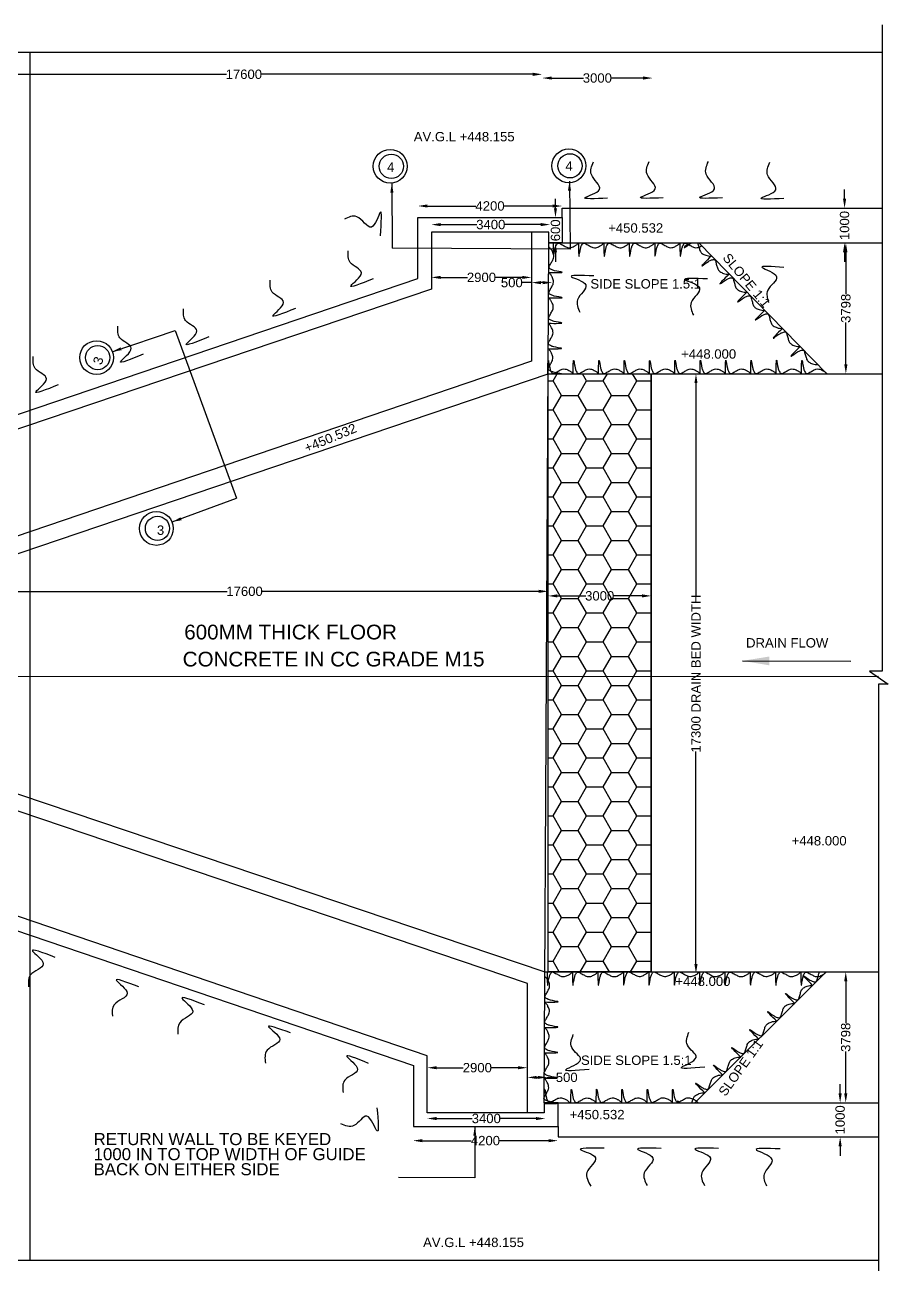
# Model space of a CAD drawing. Header units: millimetres. Extents: x 1715873 to 1731220, y 45608001 to 45618936.
# Drawn here: x 1725059 to 1728283, y 45611723 to 45616348 of the extents above; entities that cross this region are included whole.
import ezdxf

# ---------------------------------------------------------------- set-up
doc = ezdxf.new("R2010")
doc.units = ezdxf.units.MM
doc.header["$MEASUREMENT"] = 0
for name, color, linetype in [('DIMENSION', 7, 'Continuous'), ('DRAWING', 2, 'Continuous'), ('TEXT', 7, 'Continuous')]:
    doc.layers.add(name, color=color, linetype=linetype)
doc.styles.get("Standard").update_dxf_attribs({"font": 'arial.ttf', "height": 35})
doc.dimstyles.get("Standard").update_dxf_attribs({"dimtxt": 35, "dimasz": 35, "dimexe": 0.18, "dimexo": 0.0625, "dimgap": 0.09, "dimtad": 0, "dimdec": 0, "dimzin": 0, "dimdsep": 46, "dimtxsty": 'Standard', "dimcen": 0.09, "dimse1": 1, "dimse2": 1, "dimadec": 0, "dimazin": 0, "dimtfac": 1, "dimtdec": 0, "dimtofl": 0, "dimtmove": 0, "dimatfit": 3, "dimfxl": 1, "dimtolj": 1, "dimtzin": 0, "dimarcsym": 0})

# ---------------------------------------------------------------- blocks, each defined once
blk = doc.blocks.new('*D76')
at = {"layer": 'Defpoints', "color": 0, "transparency": 16777216}
for p in [(1724763.3, 45616159.9), (1726990.8, 45616163.5), (1726990.8, 45616159.3)]:
    blk.add_point(p, dxfattribs=at)
at = {"layer": 'DIMENSION', "color": 0, "lineweight": -2, "transparency": 16777216}
for p, q in [((1724798.3, 45616163.5), (1725812.8, 45616163.5)), ((1726955.8, 45616163.5), (1725941.3, 45616163.5))]:
    blk.add_line(p, q, dxfattribs=at)
at = {"layer": 'DIMENSION', "color": 0, "transparency": 16777216}
for points in [[(1724798.3, 45616169.3), (1724798.3, 45616157.6), (1724763.3, 45616163.5)], [(1726955.8, 45616169.3), (1726955.8, 45616157.6), (1726990.8, 45616163.5)]]:
    blk.add_solid(points, dxfattribs=at)
at = {"layer": 'DIMENSION', "color": 0, "transparency": 16777216, "insert": (1725877, 45616163.5), "char_height": 35, "attachment_point": 5}
blk.add_mtext('\\A1;17600', dxfattribs=at)
blk = doc.blocks.new('*D77')
at = {"layer": 'Defpoints', "color": 0, "transparency": 16777216}
for p in [(1727402.8, 45616166.5), (1726990.8, 45616163.5), (1727402.8, 45616149.6)]:
    blk.add_point(p, dxfattribs=at)
at = {"layer": 'DIMENSION', "color": 0, "lineweight": -2, "transparency": 16777216}
for p, q in [((1727025.8, 45616149.6), (1727144.5, 45616149.6)), ((1727367.8, 45616149.6), (1727249.1, 45616149.6))]:
    blk.add_line(p, q, dxfattribs=at)
at = {"layer": 'DIMENSION', "color": 0, "transparency": 16777216}
for points in [[(1727025.8, 45616155.4), (1727025.8, 45616143.8), (1726990.8, 45616149.6)], [(1727367.8, 45616155.4), (1727367.8, 45616143.8), (1727402.8, 45616149.6)]]:
    blk.add_solid(points, dxfattribs=at)
at = {"layer": 'DIMENSION', "color": 0, "transparency": 16777216, "insert": (1727196.8, 45616149.6), "char_height": 35, "attachment_point": 5}
blk.add_mtext('\\A1;3000', dxfattribs=at)
blk = doc.blocks.new('*D78')
at = {"layer": 'Defpoints', "color": 0, "transparency": 16777216}
for p in [(1726526.9, 45615673.2), (1727065.5, 45615673.2), (1727065.5, 45615672.1)]:
    blk.add_point(p, dxfattribs=at)
at = {"layer": 'DIMENSION', "color": 0, "lineweight": -2, "transparency": 16777216}
for p, q in [((1726561.9, 45615672.1), (1726743.2, 45615672.1)), ((1727030.5, 45615672.1), (1726849.2, 45615672.1))]:
    blk.add_line(p, q, dxfattribs=at)
at = {"layer": 'DIMENSION', "color": 0, "transparency": 16777216}
for points in [[(1726561.9, 45615677.9), (1726561.9, 45615666.3), (1726526.9, 45615672.1)], [(1727030.5, 45615677.9), (1727030.5, 45615666.3), (1727065.5, 45615672.1)]]:
    blk.add_solid(points, dxfattribs=at)
at = {"layer": 'DIMENSION', "color": 0, "transparency": 16777216, "insert": (1726796.2, 45615672.1), "char_height": 35, "attachment_point": 5}
blk.add_mtext('\\A1;4200', dxfattribs=at)
blk = doc.blocks.new('*D79')
at = {"layer": 'Defpoints', "color": 0, "transparency": 16777216}
for p in [(1726577.1, 45615599.5), (1727020.7, 45615602.7), (1727020.7, 45615594.2)]:
    blk.add_point(p, dxfattribs=at)
at = {"layer": 'DIMENSION', "color": 0, "lineweight": -2, "transparency": 16777216}
for p, q in [((1726612.1, 45615602.7), (1726746.6, 45615602.7)), ((1726985.7, 45615602.7), (1726851.2, 45615602.7))]:
    blk.add_line(p, q, dxfattribs=at)
at = {"layer": 'DIMENSION', "color": 0, "transparency": 16777216}
for points in [[(1726612.1, 45615608.5), (1726612.1, 45615596.9), (1726577.1, 45615602.7)], [(1726985.7, 45615608.5), (1726985.7, 45615596.9), (1727020.7, 45615602.7)]]:
    blk.add_solid(points, dxfattribs=at)
at = {"layer": 'DIMENSION', "color": 0, "transparency": 16777216, "insert": (1726798.9, 45615602.7), "char_height": 35, "attachment_point": 5}
blk.add_mtext('\\A1;3400', dxfattribs=at)
blk = doc.blocks.new('*D80')
at = {"layer": 'Defpoints', "color": 0, "transparency": 16777216}
for p in [(1727051.7, 45615628.9), (1727040.5, 45615533.7), (1727051.7, 45615533.7)]:
    blk.add_point(p, dxfattribs=at)
at = {"layer": 'DIMENSION', "color": 0, "lineweight": -2, "transparency": 16777216}
for p, q in [((1727040.5, 45615663.9), (1727040.5, 45615698.9)), ((1727040.5, 45615498.7), (1727040.5, 45615463.7))]:
    blk.add_line(p, q, dxfattribs=at)
at = {"layer": 'DIMENSION', "color": 0, "transparency": 16777216}
for points in [[(1727034.7, 45615663.9), (1727046.3, 45615663.9), (1727040.5, 45615628.9)], [(1727034.7, 45615498.7), (1727046.3, 45615498.7), (1727040.5, 45615533.7)]]:
    blk.add_solid(points, dxfattribs=at)
at = {"layer": 'DIMENSION', "color": 0, "transparency": 16777216, "insert": (1727040.5, 45615581.3), "char_height": 35, "attachment_point": 5, "rotation": 90}
blk.add_mtext('\\A1;600', dxfattribs=at)
blk = doc.blocks.new('*D81')
at = {"layer": 'Defpoints', "color": 0, "transparency": 16777216}
for p in [(1726951.1, 45615406.9), (1726951.1, 45615386.2), (1727028.1, 45615406.9)]:
    blk.add_point(p, dxfattribs=at)
at = {"layer": 'DIMENSION', "color": 0, "lineweight": -2, "transparency": 16777216}
for p, q in [((1726951.1, 45615386.2), (1726916.1, 45615386.2)), ((1726993.1, 45615386.2), (1726986.1, 45615386.2))]:
    blk.add_line(p, q, dxfattribs=at)
at = {"layer": 'DIMENSION', "color": 0, "transparency": 16777216}
for points in [[(1726986.1, 45615392), (1726986.1, 45615380.3), (1726951.1, 45615386.2)], [(1726993.1, 45615392), (1726993.1, 45615380.3), (1727028.1, 45615386.2)]]:
    blk.add_solid(points, dxfattribs=at)
at = {"layer": 'DIMENSION', "color": 0, "transparency": 16777216, "insert": (1726877.4, 45615386.2), "char_height": 35, "attachment_point": 5}
blk.add_mtext('\\A1;500', dxfattribs=at)
blk = doc.blocks.new('*D82')
at = {"layer": 'Defpoints', "color": 0, "transparency": 16777216}
for p in [(1726577.1, 45615406.9), (1726577.1, 45615405.6), (1726951.1, 45615406.9)]:
    blk.add_point(p, dxfattribs=at)
at = {"layer": 'DIMENSION', "color": 0, "lineweight": -2, "transparency": 16777216}
for p, q in [((1726612.1, 45615405.6), (1726711.5, 45615405.6)), ((1726916.1, 45615405.6), (1726816.7, 45615405.6))]:
    blk.add_line(p, q, dxfattribs=at)
at = {"layer": 'DIMENSION', "color": 0, "transparency": 16777216}
for points in [[(1726612.1, 45615411.5), (1726612.1, 45615399.8), (1726577.1, 45615405.6)], [(1726916.1, 45615411.5), (1726916.1, 45615399.8), (1726951.1, 45615405.6)]]:
    blk.add_solid(points, dxfattribs=at)
at = {"layer": 'DIMENSION', "color": 0, "transparency": 16777216, "insert": (1726764.1, 45615405.6), "char_height": 35, "attachment_point": 5}
blk.add_mtext('\\A1;2900', dxfattribs=at)
blk = doc.blocks.new('*D83')
at = {"layer": 'Defpoints', "color": 0, "transparency": 16777216}
for p in [(1727012.9, 45614226.7), (1727398.1, 45614226.7), (1727398.1, 45614217)]:
    blk.add_point(p, dxfattribs=at)
at = {"layer": 'DIMENSION', "color": 0, "lineweight": -2, "transparency": 16777216}
for p, q in [((1727047.9, 45614217), (1727153.2, 45614217)), ((1727363.1, 45614217), (1727257.8, 45614217))]:
    blk.add_line(p, q, dxfattribs=at)
at = {"layer": 'DIMENSION', "color": 0, "transparency": 16777216}
for points in [[(1727047.9, 45614222.9), (1727047.9, 45614211.2), (1727012.9, 45614217)], [(1727363.1, 45614222.9), (1727363.1, 45614211.2), (1727398.1, 45614217)]]:
    blk.add_solid(points, dxfattribs=at)
at = {"layer": 'DIMENSION', "color": 0, "transparency": 16777216, "insert": (1727205.5, 45614217), "char_height": 35, "attachment_point": 5}
blk.add_mtext('\\A1;3000', dxfattribs=at)
blk = doc.blocks.new('*D84')
at = {"layer": 'Defpoints', "color": 0, "transparency": 16777216}
for p in [(1724746.5, 45614234), (1724746.5, 45614217), (1727012.9, 45614217)]:
    blk.add_point(p, dxfattribs=at)
at = {"layer": 'DIMENSION', "color": 0, "lineweight": -2, "transparency": 16777216}
for p, q in [((1724781.5, 45614234), (1725815.4, 45614234)), ((1726977.9, 45614234), (1725943.9, 45614234))]:
    blk.add_line(p, q, dxfattribs=at)
at = {"layer": 'DIMENSION', "color": 0, "transparency": 16777216}
for points in [[(1724781.5, 45614239.8), (1724781.5, 45614228.2), (1724746.5, 45614234)], [(1726977.9, 45614239.8), (1726977.9, 45614228.2), (1727012.9, 45614234)]]:
    blk.add_solid(points, dxfattribs=at)
at = {"layer": 'DIMENSION', "color": 0, "transparency": 16777216, "insert": (1725879.7, 45614234), "char_height": 35, "attachment_point": 5}
blk.add_mtext('\\A1;17600', dxfattribs=at)
blk = doc.blocks.new('*D87')
at = {"layer": 'Defpoints', "color": 0, "transparency": 16777216}
for p in [(1728107.3, 45612813.9), (1728107.3, 45612325.4), (1728124, 45612325.4)]:
    blk.add_point(p, dxfattribs=at)
at = {"layer": 'DIMENSION', "color": 0, "lineweight": -2, "transparency": 16777216}
for p, q in [((1728124, 45612778.9), (1728124, 45612622.1)), ((1728124, 45612360.4), (1728124, 45612517.3))]:
    blk.add_line(p, q, dxfattribs=at)
at = {"layer": 'DIMENSION', "color": 0, "transparency": 16777216}
for points in [[(1728118.2, 45612778.9), (1728129.9, 45612778.9), (1728124, 45612813.9)], [(1728118.2, 45612360.4), (1728129.9, 45612360.4), (1728124, 45612325.4)]]:
    blk.add_solid(points, dxfattribs=at)
at = {"layer": 'DIMENSION', "color": 0, "transparency": 16777216, "insert": (1728124, 45612569.7), "char_height": 35, "attachment_point": 5, "rotation": 90}
blk.add_mtext('\\A1;3798', dxfattribs=at)
blk = doc.blocks.new('*D88')
at = {"layer": 'Defpoints', "color": 0, "transparency": 16777216}
for p in [(1728124, 45612325.4), (1728103.2, 45612197.8), (1728124, 45612197.8)]:
    blk.add_point(p, dxfattribs=at)
at = {"layer": 'DIMENSION', "color": 0, "lineweight": -2, "transparency": 16777216}
for p, q in [((1728103.2, 45612360.4), (1728103.2, 45612395.4)), ((1728103.2, 45612162.8), (1728103.2, 45612127.8))]:
    blk.add_line(p, q, dxfattribs=at)
at = {"layer": 'DIMENSION', "color": 0, "transparency": 16777216}
for points in [[(1728097.3, 45612360.4), (1728109, 45612360.4), (1728103.2, 45612325.4)], [(1728097.3, 45612162.8), (1728109, 45612162.8), (1728103.2, 45612197.8)]]:
    blk.add_solid(points, dxfattribs=at)
at = {"layer": 'DIMENSION', "color": 0, "transparency": 16777216, "insert": (1728103.2, 45612261.6), "char_height": 35, "attachment_point": 5, "rotation": 90}
blk.add_mtext('\\A1;1000', dxfattribs=at)
blk = doc.blocks.new('*D89')
at = {"layer": 'Defpoints', "color": 0, "transparency": 16777216}
for p in [(1727565, 45615046), (1727580.4, 45615046), (1727571.4, 45612808.1)]:
    blk.add_point(p, dxfattribs=at)
at = {"layer": 'DIMENSION', "color": 0, "lineweight": -2, "transparency": 16777216}
for p, q in [((1727565, 45615011), (1727565, 45614217.3)), ((1727565, 45612843.1), (1727565, 45613636.8))]:
    blk.add_line(p, q, dxfattribs=at)
at = {"layer": 'DIMENSION', "color": 0, "transparency": 16777216}
for points in [[(1727559.1, 45615011), (1727570.8, 45615011), (1727565, 45615046)], [(1727559.1, 45612843.1), (1727570.8, 45612843.1), (1727565, 45612808.1)]]:
    blk.add_solid(points, dxfattribs=at)
at = {"layer": 'DIMENSION', "color": 0, "transparency": 16777216, "insert": (1727565, 45613927), "char_height": 35, "attachment_point": 5, "rotation": 90}
blk.add_mtext('\\A1;17300 DRAIN BED WIDTH', dxfattribs=at)
blk = doc.blocks.new('*D90')
at = {"layer": 'Defpoints', "color": 0, "transparency": 16777216}
for p in [(1728126.1, 45615534.2), (1728124.5, 45615046), (1728142.3, 45615046)]:
    blk.add_point(p, dxfattribs=at)
at = {"layer": 'DIMENSION', "color": 0, "lineweight": -2, "transparency": 16777216}
for p, q in [((1728124.5, 45615499.2), (1728124.5, 45615342.5)), ((1728124.5, 45615081), (1728124.5, 45615237.7))]:
    blk.add_line(p, q, dxfattribs=at)
at = {"layer": 'DIMENSION', "color": 0, "transparency": 16777216}
for points in [[(1728118.7, 45615499.2), (1728130.4, 45615499.2), (1728124.5, 45615534.2)], [(1728118.7, 45615081), (1728130.4, 45615081), (1728124.5, 45615046)]]:
    blk.add_solid(points, dxfattribs=at)
at = {"layer": 'DIMENSION', "color": 0, "transparency": 16777216, "insert": (1728124.5, 45615290.1), "char_height": 35, "attachment_point": 5, "rotation": 90}
blk.add_mtext('\\A1;3798', dxfattribs=at)
blk = doc.blocks.new('*D91')
at = {"layer": 'Defpoints', "color": 0, "transparency": 16777216}
for p in [(1728119.7, 45615664.2), (1728126.1, 45615664.2), (1728126.1, 45615534.2)]:
    blk.add_point(p, dxfattribs=at)
at = {"layer": 'DIMENSION', "color": 0, "lineweight": -2, "transparency": 16777216}
for p, q in [((1728119.7, 45615699.2), (1728119.7, 45615734.2)), ((1728119.7, 45615499.2), (1728119.7, 45615464.2))]:
    blk.add_line(p, q, dxfattribs=at)
at = {"layer": 'DIMENSION', "color": 0, "transparency": 16777216}
for points in [[(1728113.9, 45615699.2), (1728125.6, 45615699.2), (1728119.7, 45615664.2)], [(1728113.9, 45615499.2), (1728125.6, 45615499.2), (1728119.7, 45615534.2)]]:
    blk.add_solid(points, dxfattribs=at)
at = {"layer": 'DIMENSION', "color": 0, "transparency": 16777216, "insert": (1728119.7, 45615599.2), "char_height": 35, "attachment_point": 5, "rotation": 90}
blk.add_mtext('\\A1;1000', dxfattribs=at)
blk = doc.blocks.new('*D92')
at = {"layer": 'Defpoints', "color": 0, "transparency": 16777216}
for p in [(1726508.2, 45612197.8), (1727049.9, 45612197.8), (1726508.2, 45612184)]:
    blk.add_point(p, dxfattribs=at)
at = {"layer": 'DIMENSION', "color": 0, "lineweight": -2, "transparency": 16777216}
for p, q in [((1726543.2, 45612184), (1726726, 45612184)), ((1727014.9, 45612184), (1726832, 45612184))]:
    blk.add_line(p, q, dxfattribs=at)
at = {"layer": 'DIMENSION', "color": 0, "transparency": 16777216}
for points in [[(1726543.2, 45612189.8), (1726543.2, 45612178.2), (1726508.2, 45612184)], [(1727014.9, 45612189.8), (1727014.9, 45612178.2), (1727049.9, 45612184)]]:
    blk.add_solid(points, dxfattribs=at)
at = {"layer": 'DIMENSION', "color": 0, "transparency": 16777216, "insert": (1726779, 45612184), "char_height": 35, "attachment_point": 5}
blk.add_mtext('\\A1;4200', dxfattribs=at)
blk = doc.blocks.new('*D93')
at = {"layer": 'Defpoints', "color": 0, "transparency": 16777216}
for p in [(1726561.6, 45612266.6), (1726561.6, 45612266.6), (1727002.7, 45612266.6)]:
    blk.add_point(p, dxfattribs=at)
at = {"layer": 'DIMENSION', "color": 0, "lineweight": -2, "transparency": 16777216}
for p, q in [((1726596.6, 45612266.6), (1726729.9, 45612266.6)), ((1726967.7, 45612266.6), (1726834.4, 45612266.6))]:
    blk.add_line(p, q, dxfattribs=at)
at = {"layer": 'DIMENSION', "color": 0, "transparency": 16777216}
for points in [[(1726596.6, 45612272.4), (1726596.6, 45612260.7), (1726561.6, 45612266.6)], [(1726967.7, 45612272.4), (1726967.7, 45612260.7), (1727002.7, 45612266.6)]]:
    blk.add_solid(points, dxfattribs=at)
at = {"layer": 'DIMENSION', "color": 0, "transparency": 16777216, "insert": (1726782.2, 45612266.6), "char_height": 35, "attachment_point": 5}
blk.add_mtext('\\A1;3400', dxfattribs=at)
blk = doc.blocks.new('*D94')
at = {"layer": 'Defpoints', "color": 0, "transparency": 16777216}
for p in [(1726561.6, 45612461.8), (1726561.6, 45612456.2), (1726935.8, 45612451.9)]:
    blk.add_point(p, dxfattribs=at)
at = {"layer": 'DIMENSION', "color": 0, "lineweight": -2, "transparency": 16777216}
for p, q in [((1726596.6, 45612456.2), (1726696.1, 45612456.2)), ((1726900.8, 45612456.2), (1726801.3, 45612456.2))]:
    blk.add_line(p, q, dxfattribs=at)
at = {"layer": 'DIMENSION', "color": 0, "transparency": 16777216}
for points in [[(1726596.6, 45612462), (1726596.6, 45612450.4), (1726561.6, 45612456.2)], [(1726900.8, 45612462), (1726900.8, 45612450.4), (1726935.8, 45612456.2)]]:
    blk.add_solid(points, dxfattribs=at)
at = {"layer": 'DIMENSION', "color": 0, "transparency": 16777216, "insert": (1726748.7, 45612456.2), "char_height": 35, "attachment_point": 5}
blk.add_mtext('\\A1;2900', dxfattribs=at)
blk = doc.blocks.new('*D95')
at = {"layer": 'Defpoints', "color": 0, "transparency": 16777216}
for p in [(1726935.8, 45612456.2), (1727008.7, 45612457.8), (1727008.7, 45612420.1)]:
    blk.add_point(p, dxfattribs=at)
at = {"layer": 'DIMENSION', "color": 0, "lineweight": -2, "transparency": 16777216}
for p, q in [((1726970.8, 45612420.1), (1726973.7, 45612420.1)), ((1727008.7, 45612420.1), (1727043.7, 45612420.1))]:
    blk.add_line(p, q, dxfattribs=at)
at = {"layer": 'DIMENSION', "color": 0, "transparency": 16777216}
for points in [[(1726970.8, 45612425.9), (1726970.8, 45612414.2), (1726935.8, 45612420.1)], [(1726973.7, 45612425.9), (1726973.7, 45612414.2), (1727008.7, 45612420.1)]]:
    blk.add_solid(points, dxfattribs=at)
at = {"layer": 'DIMENSION', "color": 0, "transparency": 16777216, "insert": (1727082.4, 45612420.1), "char_height": 35, "attachment_point": 5}
blk.add_mtext('\\A1;500', dxfattribs=at)

msp = doc.modelspace()

# ---------------------------------------------------------------- hatches: boundary and pattern name
at = {"layer": 'DRAWING'}
h = msp.add_hatch(dxfattribs=at)
h.set_pattern_fill('HONEY', color=0, scale=500)
h.set_pattern_definition([(0, (0, 0), (93.75, 54.126587737), [62.5, -125]), (120, (0, 0), (-93.75, 54.126587737), [62.5, -125]), (60, (0, 0), (2e-14, 108.25317547), [-125, 62.5])])
h.paths.add_polyline_path([(1727012.9, 45615046), (1727398.1, 45615046), (1727398.1, 45612813.9), (1727012.9, 45612813.9)])

# ---------------------------------------------------------------- linework, layer by layer
at = {"layer": 'DIMENSION', "color": 0}
for centre, radius in [((1726423.6, 45615820.3), 63.2), ((1726427.6, 45615820.3), 45.2), ((1727090.5, 45615822), 63.2), ((1727094.5, 45615822), 45.2), ((1725327.4, 45615106.3), 63.2), ((1725331.4, 45615106.3), 45.2), ((1725550.6, 45614468.9), 63.2), ((1725554.6, 45614468.9), 45.2)]:
    msp.add_circle(centre, radius, dxfattribs=at)
at = {"layer": 'DRAWING', "color": 0}
for points in [[(1728259.9, 45616348.4), (1728259.9, 45613936.5), (1728212.7, 45613936.5), (1728282.6, 45613887.2), (1728246.3, 45613887.2), (1728246.3, 45611544.3)], [(1717072.8, 45616245.6), (1728259.9, 45616245.6)], [(1725078.2, 45616245.6), (1725078.2, 45611738.4)], [(1727065.5, 45615628.9), (1727065.5, 45615664.2), (1728259.9, 45615664.2)], [(1724334.8, 45613203.6), (1724334.8, 45614658.1), (1726526, 45615401.5), (1726526, 45615628.9), (1727065.5, 45615628.9), (1727065.5, 45615534.2), (1727015.4, 45615534.2), (1727065.5, 45615534.2), (1728259.9, 45615534.2)], [(1727015.4, 45615534.2), (1727015.4, 45615573.9), (1726577.1, 45615573.9), (1726577.1, 45615362.2), (1724387.8, 45614621.9), (1724386.6, 45614337.1)], [(1726951.1, 45615573.9), (1726951.1, 45615093.2), (1724722.2, 45614335.7)], [(1726998.6, 45612325.4), (1727015.4, 45615534.2)], [(1727575.1, 45615534.2), (1728053.9, 45615046)], [(1724746.5, 45614278.2), (1727012.9, 45615046), (1728259.9, 45615046)], [(1727398.1, 45612813.9), (1727398.1, 45615046)], [(1717057.5, 45613914), (1728246.2, 45613916.9)], [(1724746.5, 45613574.6), (1727001.3, 45612813.9)], [(1724334.8, 45613203.6), (1726509.9, 45612464.6), (1726509.9, 45612237.2), (1727049.9, 45612237.2), (1727049.9, 45612325.4), (1726998.6, 45612325.4), (1726998.6, 45612287.6), (1726561.6, 45612287.6), (1726561.6, 45612500.7), (1724385.1, 45613241.8), (1724385.1, 45613523.9)], [(1726935.8, 45612287.6), (1726935.8, 45612770), (1724706.2, 45613523.9)], [(1727001.2, 45612813.9), (1728246.3, 45612813.9)], [(1727561.1, 45612325.4), (1728051.5, 45612813.9)], [(1727049.9, 45612325.4), (1728246.3, 45612325.4)], [(1727049.9, 45612237.2), (1727049.9, 45612197.8), (1728246.3, 45612197.8)], [(1717059.2, 45611738.4), (1728246.3, 45611738.4)]]:
    msp.add_lwpolyline(points, dxfattribs=at)
msp.add_lwpolyline([(1727012.9, 45615046), (1727398.1, 45615046), (1727398.1, 45612813.9), (1727012.9, 45612813.9)], close=True, dxfattribs=at)
for points in [[(1727234.9, 45615701), (1727151.7, 45615704.2), (1727205.1, 45615734.3), (1727174.6, 45615789.4), (1727182.5, 45615836.4)], [(1727442.5, 45615702.4), (1727359.4, 45615705.7), (1727412.8, 45615735.7), (1727382.3, 45615790.9), (1727390.2, 45615837.9)], [(1727663.4, 45615702.4), (1727580.2, 45615705.7), (1727633.6, 45615735.7), (1727603.2, 45615790.9), (1727611.1, 45615837.9)], [(1727892.6, 45615699.6), (1727809.4, 45615702.8), (1727862.8, 45615732.9), (1727832.4, 45615788.1), (1727840.2, 45615835.1)], [(1726387, 45615561.1), (1726385.9, 45615648.2), (1726353.4, 45615593.6), (1726298.4, 45615632.1), (1726252.4, 45615623.2)], [(1727015.6, 45615423.7), (1727065, 45615425.2), (1727036.9, 45615430.6), (1727025.1, 45615435), (1727016.5, 45615442.7), (1727019.7, 45615451.3), (1727027.3, 45615465), (1727033.3, 45615477.4), (1727033.9, 45615487.5), (1727028.8, 45615501.9), (1727023.6, 45615510.7), (1727016.5, 45615518.4)], [(1727031.9, 45615534.4), (1727033.8, 45615485), (1727039, 45615513.1), (1727043.3, 45615525), (1727051, 45615533.6), (1727059.5, 45615530.5), (1727073.3, 45615523), (1727085.7, 45615517.1), (1727095.9, 45615516.6), (1727110.3, 45615521.8), (1727119, 45615527), (1727126.7, 45615534.2)], [(1727126.7, 45615534.4), (1727128.5, 45615485), (1727133.7, 45615513.1), (1727138, 45615525), (1727145.7, 45615533.6), (1727154.2, 45615530.5), (1727168, 45615523), (1727180.5, 45615517.1), (1727190.6, 45615516.6), (1727205, 45615521.8), (1727213.7, 45615527), (1727221.4, 45615534.2)], [(1727221.4, 45615534.4), (1727223.2, 45615485), (1727228.4, 45615513.1), (1727232.7, 45615525), (1727240.4, 45615533.6), (1727248.9, 45615530.5), (1727262.7, 45615523), (1727275.2, 45615517.1), (1727285.3, 45615516.6), (1727299.7, 45615521.8), (1727308.4, 45615527), (1727316.1, 45615534.2)], [(1727316.1, 45615534.4), (1727317.9, 45615485), (1727323.1, 45615513.1), (1727327.4, 45615525), (1727335.1, 45615533.6), (1727343.7, 45615530.5), (1727357.4, 45615523), (1727369.9, 45615517.1), (1727380, 45615516.6), (1727394.4, 45615521.8), (1727403.1, 45615527), (1727410.8, 45615534.2)], [(1727410.8, 45615534.6), (1727412.6, 45615485.2), (1727417.8, 45615513.3), (1727422.1, 45615525.2), (1727429.8, 45615533.8), (1727438.4, 45615530.7), (1727452.1, 45615523.2), (1727464.6, 45615517.3), (1727474.7, 45615516.8), (1727489.1, 45615522), (1727497.8, 45615527.2), (1727505.5, 45615534.4)], [(1726360.2, 45615400.6), (1726277.2, 45615374.8), (1726315.7, 45615423.1), (1726274, 45615461.4), (1726266.5, 45615505.4)], [(1727622.1, 45615485.4), (1727588.2, 45615449.4), (1727611.9, 45615465.5), (1727623.4, 45615470.7), (1727635, 45615471.3), (1727638.7, 45615463), (1727643.1, 45615448), (1727647.6, 45615434.9), (1727654.3, 45615427.4), (1727668.1, 45615420.7), (1727678, 45615418.2), (1727688.5, 45615417.8)], [(1727893.1, 45615442.3), (1727812.2, 45615442.3), (1727866, 45615407.9), (1727832.8, 45615357.7), (1727836.3, 45615312.1)], [(1726069.3, 45615290), (1725986.3, 45615264.3), (1726024.8, 45615312.5), (1725983.1, 45615350.9), (1725975.6, 45615394.9)], [(1727014.7, 45615329), (1727064.2, 45615330.5), (1727036, 45615335.9), (1727024.2, 45615340.3), (1727015.6, 45615348), (1727018.8, 45615356.6), (1727026.4, 45615370.3), (1727032.4, 45615382.7), (1727033, 45615392.8), (1727027.9, 45615407.2), (1727022.7, 45615416), (1727015.6, 45615423.7)], [(1727183.2, 45615410.9), (1727100, 45615407.7), (1727153.4, 45615377.6), (1727123, 45615322.4), (1727130.8, 45615275.4)], [(1727607.5, 45615399.9), (1727524.3, 45615396.7), (1727577.7, 45615366.6), (1727547.2, 45615311.4), (1727555.1, 45615264.4)], [(1727688.5, 45615417.8), (1727654.6, 45615381.8), (1727678.3, 45615397.8), (1727689.8, 45615403.1), (1727701.3, 45615403.7), (1727705, 45615395.4), (1727709.4, 45615380.4), (1727713.9, 45615367.3), (1727720.7, 45615359.8), (1727734.4, 45615353.1), (1727744.3, 45615350.6), (1727754.8, 45615350.1)], [(1727754.8, 45615350.1), (1727720.9, 45615314.2), (1727744.6, 45615330.2), (1727756.1, 45615335.5), (1727767.6, 45615336.1), (1727771.4, 45615327.8), (1727775.7, 45615312.7), (1727780.2, 45615299.7), (1727787, 45615292.1), (1727800.8, 45615285.5), (1727810.6, 45615283), (1727821.1, 45615282.5)], [(1725745.9, 45615183.6), (1725663, 45615157.9), (1725701.4, 45615206.1), (1725659.7, 45615244.5), (1725652.2, 45615288.5)], [(1727013.9, 45615234.3), (1727063.3, 45615235.8), (1727035.1, 45615241.2), (1727023.3, 45615245.6), (1727014.7, 45615253.3), (1727018, 45615261.9), (1727025.5, 45615275.6), (1727031.5, 45615288), (1727032.1, 45615298.1), (1727027, 45615312.5), (1727021.8, 45615321.3), (1727014.7, 45615329)], [(1727821.4, 45615282.8), (1727787.5, 45615246.8), (1727811.2, 45615262.9), (1727822.7, 45615268.2), (1727834.2, 45615268.8), (1727838, 45615260.4), (1727842.3, 45615245.4), (1727846.9, 45615232.4), (1727853.6, 45615224.8), (1727867.4, 45615218.2), (1727877.2, 45615215.6), (1727887.7, 45615215.2)], [(1725500.8, 45615118.6), (1725417.9, 45615092.9), (1725456.3, 45615141.1), (1725414.6, 45615179.5), (1725407.1, 45615223.5)], [(1727013, 45615139.6), (1727062.4, 45615141.1), (1727034.2, 45615146.5), (1727022.4, 45615150.9), (1727013.8, 45615158.6), (1727017.1, 45615167.2), (1727024.6, 45615180.9), (1727030.6, 45615193.3), (1727031.2, 45615203.4), (1727026.1, 45615217.8), (1727021, 45615226.6), (1727013.9, 45615234.3)], [(1727887.7, 45615215.2), (1727853.8, 45615179.2), (1727877.5, 45615195.3), (1727889, 45615200.5), (1727900.5, 45615201.2), (1727904.3, 45615192.8), (1727908.6, 45615177.8), (1727913.2, 45615164.8), (1727919.9, 45615157.2), (1727933.7, 45615150.6), (1727943.5, 45615148), (1727954, 45615147.6)], [(1725184.4, 45615005.2), (1725101.5, 45614979.5), (1725139.9, 45615027.7), (1725098.2, 45615066.1), (1725090.7, 45615110.1)], [(1727954.2, 45615147.7), (1727920.3, 45615111.8), (1727944, 45615127.8), (1727955.5, 45615133.1), (1727967, 45615133.7), (1727970.7, 45615125.4), (1727975.1, 45615110.3), (1727979.6, 45615097.3), (1727986.4, 45615089.7), (1728000.1, 45615083.1), (1728010, 45615080.6), (1728020.5, 45615080.1)], [(1727012.2, 45615046), (1727014, 45615095.4), (1727019.2, 45615067.3), (1727023.5, 45615055.4), (1727031.2, 45615046.7), (1727039.7, 45615049.9), (1727053.5, 45615057.4), (1727066, 45615063.3), (1727076.1, 45615063.8), (1727090.5, 45615058.6), (1727099.2, 45615053.4), (1727106.9, 45615046.2)], [(1727106.9, 45615046), (1727108.7, 45615095.4), (1727113.9, 45615067.3), (1727118.2, 45615055.4), (1727125.9, 45615046.7), (1727134.4, 45615049.9), (1727148.2, 45615057.4), (1727160.7, 45615063.3), (1727170.8, 45615063.8), (1727185.2, 45615058.6), (1727193.9, 45615053.4), (1727201.6, 45615046.2)], [(1727201.6, 45615046), (1727203.4, 45615095.4), (1727208.6, 45615067.3), (1727212.9, 45615055.4), (1727220.6, 45615046.7), (1727229.2, 45615049.9), (1727242.9, 45615057.4), (1727255.4, 45615063.3), (1727265.5, 45615063.8), (1727279.9, 45615058.6), (1727288.6, 45615053.4), (1727296.3, 45615046.2)], [(1727296.3, 45615046), (1727298.1, 45615095.4), (1727303.3, 45615067.3), (1727307.6, 45615055.4), (1727315.3, 45615046.7), (1727323.9, 45615049.9), (1727337.6, 45615057.4), (1727350.1, 45615063.3), (1727360.2, 45615063.8), (1727374.6, 45615058.6), (1727383.3, 45615053.4), (1727391, 45615046.2)], [(1727391, 45615046), (1727392.8, 45615095.4), (1727398, 45615067.3), (1727402.3, 45615055.4), (1727410, 45615046.7), (1727418.6, 45615049.9), (1727432.3, 45615057.4), (1727444.8, 45615063.3), (1727454.9, 45615063.8), (1727469.3, 45615058.6), (1727478, 45615053.4), (1727485.7, 45615046.2)], [(1727485.7, 45615046), (1727487.5, 45615095.4), (1727492.7, 45615067.3), (1727497.1, 45615055.4), (1727504.7, 45615046.7), (1727513.3, 45615049.9), (1727527, 45615057.4), (1727539.5, 45615063.3), (1727549.6, 45615063.8), (1727564, 45615058.6), (1727572.7, 45615053.4), (1727580.4, 45615046.2)], [(1727580.4, 45615046), (1727582.2, 45615095.4), (1727587.4, 45615067.3), (1727591.8, 45615055.4), (1727599.4, 45615046.7), (1727608, 45615049.9), (1727621.7, 45615057.4), (1727634.2, 45615063.3), (1727644.3, 45615063.8), (1727658.7, 45615058.6), (1727667.4, 45615053.4), (1727675.1, 45615046.2)], [(1727675.1, 45615046), (1727676.9, 45615095.4), (1727682.1, 45615067.3), (1727686.5, 45615055.4), (1727694.1, 45615046.7), (1727702.7, 45615049.9), (1727716.4, 45615057.4), (1727728.9, 45615063.3), (1727739, 45615063.8), (1727753.4, 45615058.6), (1727762.1, 45615053.4), (1727769.8, 45615046.2)], [(1727769.8, 45615046), (1727771.6, 45615095.4), (1727776.8, 45615067.3), (1727781.2, 45615055.4), (1727788.8, 45615046.7), (1727797.4, 45615049.9), (1727811.1, 45615057.4), (1727823.6, 45615063.3), (1727833.7, 45615063.8), (1727848.1, 45615058.6), (1727856.9, 45615053.4), (1727864.5, 45615046.2)], [(1727864.5, 45615046), (1727866.4, 45615095.4), (1727871.5, 45615067.3), (1727875.9, 45615055.4), (1727883.5, 45615046.7), (1727892.1, 45615049.9), (1727905.8, 45615057.4), (1727918.3, 45615063.3), (1727928.4, 45615063.8), (1727942.8, 45615058.6), (1727951.6, 45615053.4), (1727959.2, 45615046.2)], [(1727959.2, 45615046), (1727961.1, 45615095.4), (1727966.3, 45615067.3), (1727970.6, 45615055.4), (1727978.2, 45615046.7), (1727986.8, 45615049.9), (1728000.5, 45615057.4), (1728013, 45615063.3), (1728023.1, 45615063.8), (1728037.5, 45615058.6), (1728046.3, 45615053.4), (1728053.9, 45615046.2)], [(1725172.2, 45612868.1), (1725088.4, 45612891.4), (1725128.3, 45612844.1), (1725079.7, 45612801.3), (1725073.4, 45612758.3)], [(1725485.5, 45612758), (1725401.7, 45612781.2), (1725441.6, 45612733.9), (1725393, 45612691.1), (1725386.7, 45612648.1)], [(1727000.2, 45612701.5), (1727049.6, 45612703), (1727021.5, 45612708.4), (1727009.7, 45612712.8), (1727001.1, 45612720.5), (1727004.3, 45612729.1), (1727011.9, 45612742.8), (1727017.8, 45612755.2), (1727018.4, 45612765.3), (1727013.4, 45612779.7), (1727008.2, 45612788.5), (1727001.1, 45612796.2)], [(1727009.7, 45612814.3), (1727011.5, 45612764.9), (1727016.7, 45612793.1), (1727021.1, 45612805), (1727028.7, 45612813.6), (1727037.3, 45612810.4), (1727051, 45612803), (1727063.5, 45612797.1), (1727073.6, 45612796.6), (1727088, 45612801.7), (1727096.7, 45612807), (1727104.4, 45612814.1)], [(1727104.4, 45612814.1), (1727106.2, 45612764.7), (1727111.4, 45612792.9), (1727115.8, 45612804.8), (1727123.4, 45612813.4), (1727132, 45612810.2), (1727145.7, 45612802.8), (1727158.2, 45612796.9), (1727168.3, 45612796.4), (1727182.7, 45612801.5), (1727191.4, 45612806.8), (1727199.1, 45612813.9)], [(1727199.1, 45612814.1), (1727200.9, 45612764.7), (1727206.1, 45612792.9), (1727210.5, 45612804.8), (1727218.1, 45612813.4), (1727226.7, 45612810.2), (1727240.4, 45612802.8), (1727252.9, 45612796.9), (1727263, 45612796.4), (1727277.4, 45612801.5), (1727286.1, 45612806.8), (1727293.8, 45612813.9)], [(1727293.8, 45612814.9), (1727295.6, 45612765.5), (1727300.8, 45612793.7), (1727305.2, 45612805.6), (1727312.8, 45612814.2), (1727321.4, 45612811), (1727335.1, 45612803.6), (1727347.6, 45612797.7), (1727357.7, 45612797.2), (1727372.1, 45612802.4), (1727380.8, 45612807.6), (1727388.5, 45612814.7)], [(1727388.5, 45612814.7), (1727390.4, 45612765.3), (1727395.5, 45612793.5), (1727399.9, 45612805.4), (1727407.5, 45612814), (1727416.1, 45612810.8), (1727429.8, 45612803.4), (1727442.3, 45612797.5), (1727452.4, 45612797), (1727466.8, 45612802.2), (1727475.6, 45612807.4), (1727483.2, 45612814.5)], [(1727483.2, 45612814.5), (1727485.1, 45612765.1), (1727490.3, 45612793.3), (1727494.6, 45612805.2), (1727502.2, 45612813.8), (1727510.8, 45612810.6), (1727524.5, 45612803.2), (1727537, 45612797.3), (1727547.1, 45612796.8), (1727561.5, 45612801.9), (1727570.3, 45612807.2), (1727577.9, 45612814.3)], [(1727577.9, 45612814.3), (1727579.8, 45612764.9), (1727585, 45612793.1), (1727589.3, 45612805), (1727596.9, 45612813.6), (1727605.5, 45612810.4), (1727619.3, 45612803), (1727631.7, 45612797.1), (1727641.8, 45612796.6), (1727656.2, 45612801.7), (1727665, 45612807), (1727672.6, 45612814.1)], [(1727672.6, 45612814.1), (1727674.5, 45612764.7), (1727679.7, 45612792.9), (1727684, 45612804.8), (1727691.7, 45612813.4), (1727700.2, 45612810.2), (1727714, 45612802.8), (1727726.4, 45612796.9), (1727736.5, 45612796.4), (1727750.9, 45612801.5), (1727759.7, 45612806.8), (1727767.3, 45612813.9)], [(1727767.3, 45612814.5), (1727769.2, 45612765.1), (1727774.4, 45612793.3), (1727778.7, 45612805.2), (1727786.4, 45612813.8), (1727794.9, 45612810.6), (1727808.7, 45612803.2), (1727821.1, 45612797.3), (1727831.3, 45612796.8), (1727845.6, 45612801.9), (1727854.4, 45612807.2), (1727862, 45612814.3)], [(1727862, 45612814.3), (1727863.9, 45612764.9), (1727869.1, 45612793.1), (1727873.4, 45612805), (1727881.1, 45612813.6), (1727889.6, 45612810.4), (1727903.4, 45612803), (1727915.8, 45612797.1), (1727926, 45612796.6), (1727940.3, 45612801.7), (1727949.1, 45612807), (1727956.8, 45612814.1)], [(1727956.8, 45612814.1), (1727958.6, 45612764.7), (1727963.8, 45612792.9), (1727968.1, 45612804.8), (1727975.8, 45612813.4), (1727984.3, 45612810.2), (1727998.1, 45612802.8), (1728010.5, 45612796.9), (1728020.7, 45612796.4), (1728035.1, 45612801.5), (1728043.8, 45612806.8), (1728051.5, 45612813.9)], [(1727933.4, 45612696.4), (1727900, 45612732.7), (1727923.5, 45612716.4), (1727934.9, 45612711), (1727946.4, 45612710.3), (1727950.3, 45612718.6), (1727954.8, 45612733.5), (1727959.5, 45612746.5), (1727966.3, 45612754), (1727980.2, 45612760.4), (1727990.1, 45612762.9), (1728000.5, 45612763.2)], [(1725730, 45612690.9), (1725646.3, 45612714.2), (1725686.2, 45612666.8), (1725637.5, 45612624), (1725631.2, 45612581)], [(1726999.3, 45612606.8), (1727048.7, 45612608.3), (1727020.6, 45612613.7), (1727008.8, 45612618.1), (1727000.2, 45612625.8), (1727003.4, 45612634.4), (1727011, 45612648.1), (1727017, 45612660.5), (1727017.6, 45612670.6), (1727012.5, 45612685), (1727007.3, 45612693.8), (1727000.2, 45612701.5)], [(1727866.3, 45612629.5), (1727832.9, 45612665.9), (1727856.4, 45612649.5), (1727867.8, 45612644.2), (1727879.3, 45612643.4), (1727883.2, 45612651.7), (1727887.7, 45612666.7), (1727892.4, 45612679.6), (1727899.2, 45612687.1), (1727913.1, 45612693.6), (1727923, 45612696), (1727933.4, 45612696.4)], [(1726051.1, 45612586.1), (1725970, 45612608.1), (1726011.3, 45612561.9), (1725963.9, 45612521.3), (1725957.9, 45612472.7)], [(1726998.4, 45612512.1), (1727047.9, 45612513.6), (1727019.7, 45612519), (1727007.9, 45612523.4), (1726999.3, 45612531.1), (1727002.5, 45612539.7), (1727010.1, 45612553.4), (1727016.1, 45612565.8), (1727016.7, 45612575.9), (1727011.6, 45612590.3), (1727006.4, 45612599.1), (1726999.3, 45612606.8)], [(1727799.3, 45612562.7), (1727765.8, 45612599), (1727789.3, 45612582.7), (1727800.7, 45612577.3), (1727812.2, 45612576.6), (1727816.1, 45612584.9), (1727820.6, 45612599.8), (1727825.3, 45612612.8), (1727832.1, 45612620.3), (1727846, 45612626.8), (1727855.9, 45612629.2), (1727866.3, 45612629.5)], [(1727166.4, 45612449.9), (1727079.9, 45612450.1), (1727133.7, 45612486.1), (1727101, 45612532.1), (1727107.1, 45612580.5)], [(1727598.1, 45612458.4), (1727511.6, 45612458.7), (1727565.4, 45612494.7), (1727532.7, 45612540.7), (1727538.8, 45612589)], [(1727732.2, 45612495.8), (1727698.7, 45612532.2), (1727722.2, 45612515.9), (1727733.6, 45612510.5), (1727745.2, 45612509.7), (1727749, 45612518), (1727753.5, 45612533), (1727758.2, 45612546), (1727765, 45612553.5), (1727778.9, 45612559.9), (1727788.8, 45612562.4), (1727799.3, 45612562.7)], [(1726997.6, 45612417.4), (1727047, 45612418.9), (1727018.8, 45612424.3), (1727007, 45612428.7), (1726998.4, 45612436.4), (1727001.7, 45612445), (1727009.2, 45612458.6), (1727015.2, 45612471.1), (1727015.8, 45612481.2), (1727010.7, 45612495.6), (1727005.5, 45612504.4), (1726998.4, 45612512.1)], [(1726342.2, 45612472.5), (1726261.9, 45612497.9), (1726301.7, 45612449.9), (1726254, 45612409.9), (1726247.9, 45612363.3)], [(1727665.1, 45612429), (1727631.6, 45612465.4), (1727655.1, 45612449), (1727666.5, 45612443.6), (1727678.1, 45612442.9), (1727681.9, 45612451.2), (1727686.4, 45612466.2), (1727691.1, 45612479.1), (1727697.9, 45612486.6), (1727711.8, 45612493.1), (1727721.7, 45612495.5), (1727732.2, 45612495.8)], [(1727597.8, 45612362.3), (1727564.4, 45612398.7), (1727587.9, 45612382.3), (1727599.3, 45612376.9), (1727610.8, 45612376.2), (1727614.7, 45612384.5), (1727619.2, 45612399.5), (1727623.9, 45612412.4), (1727630.7, 45612419.9), (1727644.6, 45612426.4), (1727654.4, 45612428.8), (1727664.9, 45612429.1)], [(1726996.7, 45612322.7), (1727046.1, 45612324.2), (1727017.9, 45612329.6), (1727006.1, 45612334), (1726997.5, 45612341.7), (1727000.8, 45612350.3), (1727008.3, 45612363.9), (1727014.3, 45612376.4), (1727014.9, 45612386.5), (1727009.8, 45612400.9), (1727004.7, 45612409.7), (1726997.6, 45612417.4)], [(1726998.7, 45612326), (1727000.5, 45612375.4), (1727005.7, 45612347.2), (1727010, 45612335.3), (1727017.7, 45612326.7), (1727026.2, 45612329.9), (1727040, 45612337.3), (1727052.5, 45612343.2), (1727062.6, 45612343.7), (1727077, 45612338.5), (1727085.7, 45612333.3), (1727093.4, 45612326.2)], [(1727098.2, 45612325.4), (1727100.1, 45612374.8), (1727105.3, 45612346.7), (1727109.6, 45612334.8), (1727117.2, 45612326.2), (1727125.8, 45612329.3), (1727139.5, 45612336.8), (1727152, 45612342.7), (1727162.1, 45612343.2), (1727176.5, 45612338), (1727185.3, 45612332.8), (1727192.9, 45612325.6)], [(1727192.9, 45612325.6), (1727194.8, 45612375), (1727200, 45612346.9), (1727204.3, 45612335), (1727211.9, 45612326.4), (1727220.5, 45612329.5), (1727234.3, 45612337), (1727246.7, 45612342.9), (1727256.8, 45612343.4), (1727271.2, 45612338.2), (1727280, 45612333), (1727287.6, 45612325.8)], [(1727287.6, 45612325.8), (1727289.5, 45612375.2), (1727294.7, 45612347.1), (1727299, 45612335.2), (1727306.7, 45612326.6), (1727315.2, 45612329.7), (1727329, 45612337.2), (1727341.4, 45612343.1), (1727351.6, 45612343.6), (1727365.9, 45612338.4), (1727374.7, 45612333.2), (1727382.3, 45612326)], [(1727382.3, 45612326), (1727384.2, 45612375.4), (1727389.4, 45612347.3), (1727393.7, 45612335.4), (1727401.4, 45612326.8), (1727409.9, 45612329.9), (1727423.7, 45612337.4), (1727436.1, 45612343.3), (1727446.3, 45612343.8), (1727460.6, 45612338.6), (1727469.4, 45612333.4), (1727477, 45612326.2)], [(1727477, 45612326.2), (1727478.9, 45612375.6), (1727484.1, 45612347.5), (1727488.4, 45612335.6), (1727496.1, 45612327), (1727504.6, 45612330.1), (1727518.4, 45612337.6), (1727530.8, 45612343.5), (1727541, 45612344), (1727555.3, 45612338.8), (1727564.1, 45612333.6), (1727571.8, 45612326.4)], [(1726373.7, 45612306.1), (1726374.2, 45612220.2), (1726336, 45612275.3), (1726288.1, 45612240.4), (1726239.3, 45612246.4)], [(1727222.4, 45612156.4), (1727135.1, 45612149.3), (1727189.4, 45612120.4), (1727158.1, 45612064.8), (1727172.9, 45612014.6)], [(1727434.6, 45612155.3), (1727348.2, 45612150.6), (1727404.2, 45612119), (1727372.1, 45612063.7), (1727382.2, 45612016.6)], [(1727649.1, 45612155.3), (1727562.7, 45612150.6), (1727618.7, 45612119), (1727586.5, 45612063.7), (1727596.6, 45612016.6)], [(1727879.7, 45612153.5), (1727791.5, 45612148.8), (1727848.7, 45612114.2), (1727819.5, 45612058.9), (1727827.8, 45612016)]]:
    msp.add_spline(points, degree=3, dxfattribs=at)
for points, knots in [([(1727505.2, 45615534.6), (1727505.2, 45615506.8), (1727505.2, 45615463.1), (1727510.6, 45615510), (1727515.7, 45615524.2), (1727523, 45615536.7), (1727535.2, 45615529), (1727545.9, 45615523.9), (1727557.6, 45615516.7), (1727571.1, 45615516.1), (1727579.8, 45615520), (1727585.1, 45615522.8), (1727585.9, 45615523.2)], [0, 0, 0, 0, 49.432791, 78.076274, 90.714529, 102.254459, 111.389864, 127.019256, 140.811747, 150.943519, 166.231038, 168.852374, 168.852374, 168.852374, 168.852374]), ([(1727536.8, 45615534.2), (1727525.6, 45615523), (1727511.7, 45615508.2), (1727537.7, 45615528.5), (1727546.9, 45615533.8), (1727547.5, 45615534.2)], [16.684655, 16.684655, 16.684655, 16.684655, 49.432791, 78.076274, 80.176195, 80.176195, 80.176195, 80.176195]), ([(1727571.4, 45615534.2), (1727571.8, 45615533), (1727573.5, 45615526), (1727576.7, 45615516.5), (1727579.8, 45615503.1), (1727588.9, 45615493.1), (1727600.1, 45615488.7), (1727611.7, 45615485.3), (1727618.6, 45615485.3), (1727622.1, 45615485.4)], [108.046911, 108.046911, 108.046911, 108.046911, 111.389864, 127.019256, 140.811747, 150.943519, 166.231038, 176.416116, 186.903395, 186.903395, 186.903395, 186.903395]), ([(1727062.5, 45615046), (1727062.4, 45615046.1), (1727060.1, 45615047.3), (1727036.9, 45615050.1), (1727022.7, 45615055.3), (1727010.2, 45615062.7), (1727018, 45615074.9), (1727023.3, 45615085.5), (1727030.6, 45615097.1), (1727031.2, 45615110.6), (1727026.3, 45615121.7), (1727020.6, 45615132.3), (1727015.7, 45615137.2), (1727013.2, 45615139.6)], [45.782469, 45.782469, 45.782469, 45.782469, 49.432791, 78.076274, 90.714529, 102.254459, 111.389864, 127.019256, 140.811747, 150.943519, 166.231038, 176.416116, 186.903395, 186.903395, 186.903395, 186.903395]), ([(1728000.5, 45612763.2), (1727981, 45612782.9), (1727950.2, 45612813.9), (1727987, 45612784.4), (1728000.7, 45612777.9), (1728014.6, 45612774.2), (1728017.9, 45612788.2), (1728021.9, 45612799.4), (1728024.3, 45612809.6), (1728026.8, 45612813.7), (1728027, 45612813.9)], [0, 0, 0, 0, 49.432791, 78.076274, 90.714529, 102.254459, 111.389864, 127.019256, 140.811747, 141.523606, 141.523606, 141.523606, 141.523606]), ([(1727501.5, 45612325.4), (1727497, 45612330.4), (1727493.6, 45612334.8), (1727502.2, 45612328.4), (1727506.4, 45612325.4)], [28.914817, 28.914817, 28.914817, 28.914817, 49.432791, 63.087072, 63.087072, 63.087072, 63.087072]), ([(1727549.9, 45612325.4), (1727550.6, 45612327.8), (1727552.7, 45612334.4), (1727555.3, 45612345), (1727564.5, 45612354.9), (1727575.8, 45612359.2), (1727587.4, 45612362.5), (1727594.3, 45612362.4), (1727597.8, 45612362.3)], [119.299176, 119.299176, 119.299176, 119.299176, 127.019256, 140.811747, 150.943519, 166.231038, 176.416116, 186.903395, 186.903395, 186.903395, 186.903395])]:
    msp.add_open_spline(points, degree=3, knots=knots, dxfattribs=at)
msp.add_open_spline([(1727012.3, 45615044.9), (1727012.5, 45615044.9), (1727012.7, 45615044.9), (1727012.9, 45615044.9)], degree=3, dxfattribs=at)

# ---------------------------------------------------------------- texts
at = {"layer": 'TEXT', "color": 0}
for s, height, p in [('AV.G.L +448.155', 35, (1726511.5, 45615913.3)), ('4', 35, (1726411.7, 45615799.6)), ('4', 35, (1727077.7, 45615803.9)), ('+450.532', 35, (1727237.3, 45615572.7)), ('SIDE SLOPE 1.5:1', 35, (1727170.8, 45615364.1)), ('+448.000', 35, (1727509.7, 45615102.4)), ('3', 35, (1725552.6, 45614444.8)), ('600MM THICK FLOOR', 55, (1725654.6, 45614054.6)), ('DRAIN FLOW', 35, (1727752, 45614024.4)), ('CONCRETE IN CC GRADE M15', 55, (1725648.7, 45613953.6)), ('+448.000', 35, (1727922.1, 45613285.7)), ('+448.000', 35, (1727488.4, 45612761.3)), ('SIDE SLOPE 1.5:1', 35, (1727135.7, 45612466.7)), ('+450.532', 35, (1727093, 45612263.8)), ('RETURN WALL TO BE KEYED', 45, (1725316.2, 45612167.4)), ('1000 IN TO TOP WIDTH OF GUIDE', 45, (1725316.2, 45612111.2)), ('BACK ON EITHER SIDE', 45, (1725316.2, 45612054.9)), ('AV.G.L +448.155', 35, (1726546.3, 45611786.9))]:
    msp.add_text(s, height=height, dxfattribs=at).set_placement(p)
for s, rotation, p in [('SLOPE 1:1', 309.7186, (1727662.4, 45615477.6)), ('3', 71.7083, (1725345.8, 45615077)), ('+450.532', 22.5137, (1726112, 45614751.3)), ('SLOPE 1:1', 54.2153, (1727674.7, 45612346.8))]:
    msp.add_text(s, height=35, rotation=rotation, dxfattribs=at).set_placement(p)

# ---------------------------------------------------------------- dimensions: what is measured, and where the dimension line sits
at = {"layer": 'DIMENSION', "color": 0}
for base, p1, p2, text, picture, middle in [((1726990.8, 45616163.5), (1724763.3, 45616159.9), (1726990.8, 45616159.3), '17600', '*D76', (1725877, 45616163.5)), ((1727402.8, 45616149.6), (1726990.8, 45616163.5), (1727402.8, 45616166.5), '3000', '*D77', (1727196.8, 45616149.6)), ((1727065.5, 45615672.1), (1726526.9, 45615673.2), (1727065.5, 45615673.2), '4200', '*D78', (1726796.2, 45615672.1)), ((1727020.7, 45615602.7), (1726577.1, 45615599.5), (1727020.7, 45615594.2), '3400', '*D79', (1726798.9, 45615602.7)), ((1726577.1, 45615405.6), (1726951.1, 45615406.9), (1726577.1, 45615406.9), '2900', '*D82', (1726764.1, 45615405.6)), ((1726951.1, 45615386.2), (1727028.1, 45615406.9), (1726951.1, 45615406.9), '500', '*D81', (1726877.4, 45615386.2)), ((1724746.5, 45614234), (1727012.9, 45614217), (1724746.5, 45614217), '17600', '*D84', (1725879.7, 45614234)), ((1727398.1, 45614217), (1727012.9, 45614226.7), (1727398.1, 45614226.7), '3000', '*D83', (1727205.5, 45614217)), ((1726561.6, 45612456.2), (1726935.8, 45612451.9), (1726561.6, 45612461.8), '2900', '*D94', (1726748.7, 45612456.2)), ((1727008.7, 45612420.1), (1726935.8, 45612456.2), (1727008.7, 45612457.8), '500', '*D95', (1727082.4, 45612420.1)), ((1726561.6, 45612266.6), (1727002.7, 45612266.6), (1726561.6, 45612266.6), '3400', '*D93', (1726782.2, 45612266.6)), ((1726508.2, 45612184), (1727049.9, 45612197.8), (1726508.2, 45612197.8), '4200', '*D92', (1726779, 45612184))]:
    dim = msp.add_linear_dim(base=base, p1=p1, p2=p2, text=text, dimstyle='Standard', dxfattribs=at)
    dim.commit()
    dim.dimension.update_dxf_attribs({"geometry": picture, "text_midpoint": middle})
for base, p1, p2, text, picture, middle in [((1728119.7, 45615664.2), (1728126.1, 45615534.2), (1728126.1, 45615664.2), '1000', '*D91', (1728119.7, 45615599.2)), ((1727040.5, 45615533.7), (1727051.7, 45615628.9), (1727051.7, 45615533.7), '600', '*D80', (1727040.5, 45615581.3)), ((1728124.5, 45615046), (1728126.1, 45615534.2), (1728142.3, 45615046), '3798', '*D90', (1728124.5, 45615290.1)), ((1727565, 45615046), (1727571.4, 45612808.1), (1727580.4, 45615046), '17300 DRAIN BED WIDTH', '*D89', (1727565, 45613927)), ((1728124, 45612325.4), (1728107.3, 45612813.9), (1728107.3, 45612325.4), '3798', '*D87', (1728124, 45612569.7)), ((1728103.2, 45612197.8), (1728124, 45612325.4), (1728124, 45612197.8), '1000', '*D88', (1728103.2, 45612261.6))]:
    dim = msp.add_linear_dim(base=base, p1=p1, p2=p2, angle=90, text=text, dimstyle='Standard', dxfattribs=at)
    dim.commit()
    dim.dimension.update_dxf_attribs({"geometry": picture, "text_midpoint": middle})

# ---------------------------------------------------------------- leaders
for points, override in [([(1726429.5, 45615757.4), (1726431, 45615514.8)], {"dimgap": 0.09, "dimtad": 0}), ([(1727092.6, 45615764.5), (1727094.7, 45615511.6), (1726431, 45615514.8)], {"dimgap": 0.09, "dimtad": 0}), ([(1725385.4, 45615128.2), (1725620.6, 45615207.5), (1725849.5, 45614581.5)], {"dimgap": 0.09, "dimtad": 0}), ([(1725610, 45614492.9), (1725849.5, 45614581.5)], {"dimgap": 0.09, "dimtad": 0}), ([(1727738.5, 45613974.7), (1728142.7, 45613973.1)], {"dimasz": 100, "dimgap": 0.09, "dimtad": 0}), ([(1726739.2, 45612237.2), (1726739.2, 45612045.7), (1726454.6, 45612046.5)], {"dimgap": 0.09, "dimtad": 0})]:
    msp.add_leader(points, dimstyle='Standard', override=override, dxfattribs=at)

doc.saveas('drawing.dxf')
